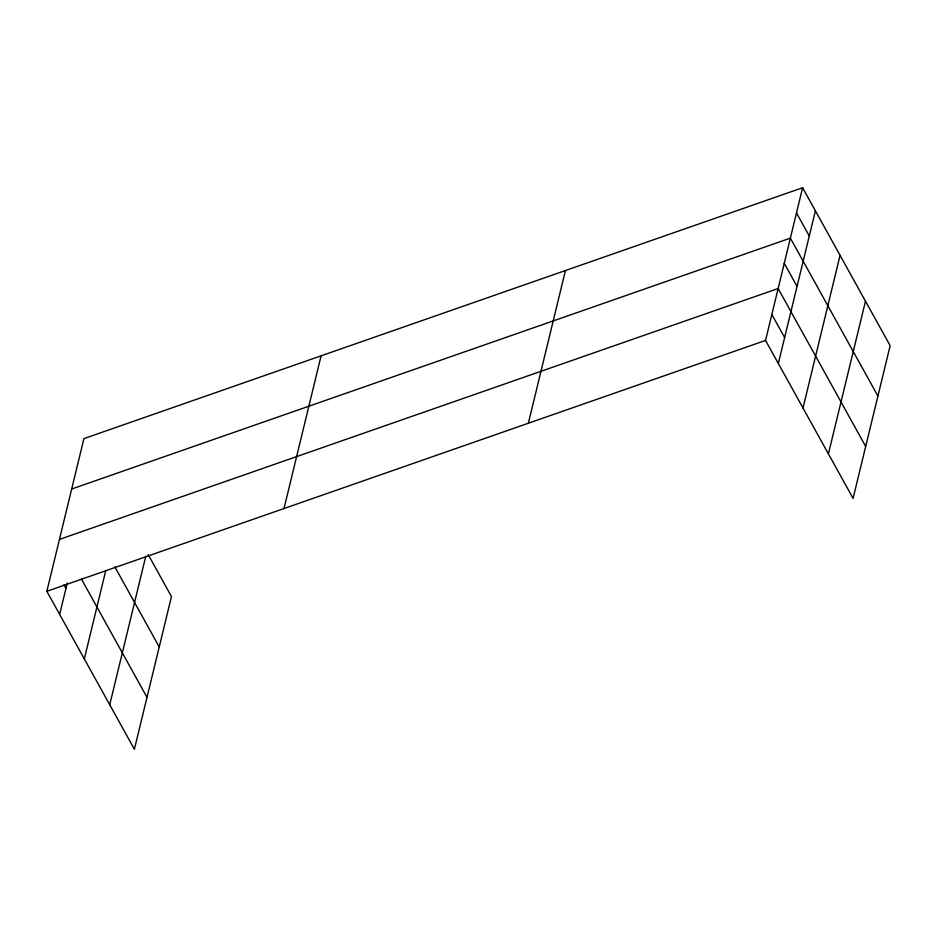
<?xml version="1.0" encoding="UTF-8"?>
<svg xmlns="http://www.w3.org/2000/svg" width="937" height="937" viewBox="0 0 937 937"><rect width="100%" height="100%" fill="white"/><g stroke="black" fill="none" stroke-linecap="round" stroke-linejoin="round"><path stroke-width="1.41" d="M148.21 554.61L171.459 596.564L134.401 749.26L46.85 591.317L83.92 438.621L802.599 187.74L890.15 345.683L853.08 498.379L765.541 340.436L802.599 187.74M59.652 614.414L67.277 582.99M84.318 658.91L105.752 570.61M109.734 704.765L145.774 556.262M284.016 508.533L321.086 355.837M528.374 423.231L565.433 270.535M778.331 363.533L815.401 210.837M802.997 408.028L840.067 255.332M828.413 453.871L865.483 301.175M71.68 489.02L790.371 238.127L877.922 396.07M59.453 539.407L778.143 288.514L865.683 446.457M46.85 591.317L765.541 340.436M796.485 212.933L809.287 236.03M784.257 263.32L797.059 286.417M771.842 314.481L784.632 337.566M114.794 566.791L159.231 646.952M81.414 579.031L147.004 697.339M63.927 584.805L65.953 588.459"/></g></svg>
